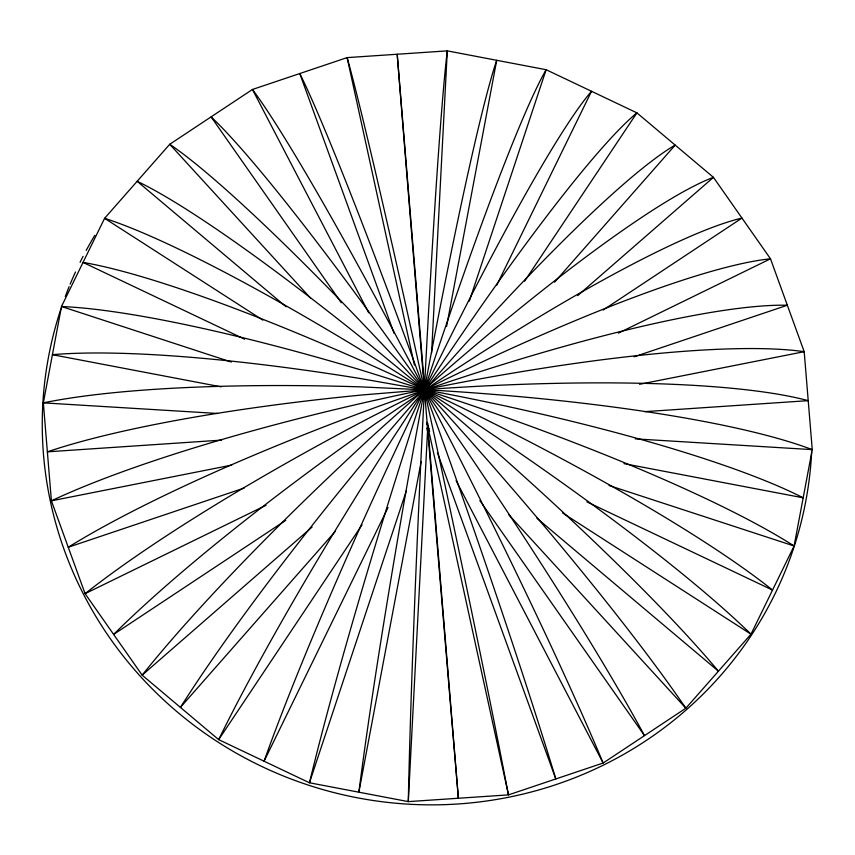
<?xml version="1.0" encoding="UTF-8"?>
<svg xmlns="http://www.w3.org/2000/svg" width="855" height="855" viewBox="0 0 855 855"><rect width="100%" height="100%" fill="white"/><g stroke="black" fill="none" stroke-linecap="round" stroke-linejoin="round"><path stroke-width="1.28" d="M427.928 423.588L408.295 801.616L508.469 794.883L603.138 763.023L685.86 708.207L750.989 634.186L794.103 545.982L812.25 449.634L804.192 351.683L770.494 258.809L713.433 177.348L636.911 112.86L546.131 69.715L447.293 50.873L347.119 57.616L252.449 89.476L169.728 144.281L104.599 218.314L61.485 306.507L43.338 402.865L51.396 500.816L85.094 593.68L142.154 675.14L218.677 739.639L309.457 782.774L408.295 801.616A440.186 10.004 -87.3 0 1 421.259 452.99L425.117 375.623A440.186 10.004 -87.3 0 1 447.293 50.873L431.593 353.04M421.12 461.657L358.876 792.2A434.735 18.853 -79.9 0 1 413.35 449.88L427.297 374.18A434.735 18.853 -79.9 0 1 496.712 60.299L446.567 326.557M427.051 430.183L427.799 426.25L429.028 428.612M406.392 490.727L309.457 782.774A441.244 27.926 -72.5 0 1 429.787 373.55A441.244 27.926 -72.5 0 1 546.131 69.715L469.342 301.078M426.955 428.772L427.799 426.25L458.387 798.249A434.522 0.748 85.3 0 1 429.723 454.433L423.396 377.579A434.522 0.748 85.3 0 1 397.201 54.239L424.625 387.721M388.031 507.592L264.067 761.207A434.917 35.728 -65 0 1 432.438 373.154A434.917 35.728 -65 0 1 591.521 91.282L496.787 285.089M362.028 524.799L218.677 739.639A441.404 43.968 -57.5 0 1 392.637 438.636L435.013 373.859A441.404 43.968 -57.5 0 1 636.911 112.86L524.596 281.177M335.363 531.297L180.416 707.384A437.471 50.466 -50 0 1 387.155 433.635L437.333 375.388A437.471 50.466 -50 0 1 675.172 145.104L554.564 282.171M312.128 527.033L142.154 675.14A438.925 56.676 -42.5 0 1 381.394 428.002L439.555 376.093A438.925 56.676 -42.5 0 1 713.433 177.348L577.649 295.659M285.698 520.396L113.63 634.41A437.471 61.539 -34.9 0 1 377.066 422.605L440.817 379.193A437.471 61.539 -34.9 0 1 741.958 218.078L603.192 310.023M266.033 505.284L85.094 593.68A441.404 66.113 -27.3 0 1 372.288 416.406L441.8 381.277A441.404 66.113 -27.3 0 1 770.494 258.809L618.315 333.161M244.22 488.023L68.24 547.243A437.365 68.357 -19.7 0 1 441.907 384.173A437.365 68.357 -19.7 0 1 787.348 305.246L634.154 356.802M231.748 465.088L51.396 500.816A440.4 70.516 -12.1 0 1 441.597 386.225A440.4 70.516 -12.1 0 1 804.192 351.683L639.519 384.301M221.616 440.111L47.367 451.835A434.735 70.078 -4.5 0 1 363.022 394.892L440.453 388.555A434.735 70.078 -4.5 0 1 808.221 400.653L644.617 411.661M217.608 413.467L43.338 402.865A440.186 70.217 3.1 0 1 360.746 386.877L438.733 390.511A440.186 70.217 3.1 0 1 812.25 449.634L635.318 438.872M221.135 386.845L52.412 354.686A434.522 67.395 10.7 0 1 360.233 378.509L436.552 391.953A434.522 67.395 10.7 0 1 803.176 497.813L623.99 463.645M231.331 362.028L61.485 306.507A439.972 65.14 18.3 0 1 359.848 369.627L434.051 392.798A439.972 65.14 18.3 0 1 794.103 545.982L609.049 485.49M244.573 339.168L83.042 262.41A434.329 60.149 25.8 0 1 431.412 392.969A434.329 60.149 25.8 0 1 772.546 590.089L586.915 501.864M262.827 320.112L104.599 218.314A439.823 55.661 33.3 0 1 363.45 351.48L428.804 392.477A439.823 55.661 33.3 0 1 750.989 634.186L562.462 512.882M286.051 306.774L137.163 181.292A434.222 48.853 40.8 0 1 367.543 342.759L426.399 391.334A434.222 48.853 40.8 0 1 718.424 671.196L536.908 518.216M310.899 298.523L169.728 144.281A439.759 42.451 48.3 0 1 424.379 389.634A439.759 42.451 48.3 0 1 685.86 708.207L508.725 514.667M341.263 302.713L211.089 116.879A434.222 34.275 55.7 0 1 422.872 387.486L466.948 451.376A434.222 34.275 55.7 0 1 644.499 735.621L479.869 500.581M368.729 312.802L252.449 89.476A439.823 26.377 63.1 0 1 421.985 385.039L457.596 454.347A439.823 26.377 63.1 0 1 603.138 763.023L456.1 480.606M394.08 333.365L299.784 73.541A436.766 17.463 70.5 0 1 421.846 382.955A436.766 17.463 70.5 0 1 555.803 778.948L437.365 452.605M426.88 423.738L429.616 431.262M414.397 365.021L347.119 57.616A439.972 8.497 77.9 0 1 422.252 379.909L424.133 388.544M426.934 422.338L508.469 794.883A439.972 8.497 77.9 0 0 438.722 455.801L424.401 389.784M811.662 452.135A385.455 375.58 13.2 0 1 357.7 797.865A385.455 375.58 13.2 0 1 60.897 309.018M65.279 296.567A385.455 375.58 13.2 0 1 69.127 286.671M70.142 284.202A385.455 375.58 13.2 0 1 75.475 271.965M80.071 262.303A385.455 375.58 13.2 0 1 83.085 256.329M86.205 250.419A385.455 375.58 13.2 0 1 94.787 235.349"/></g></svg>
